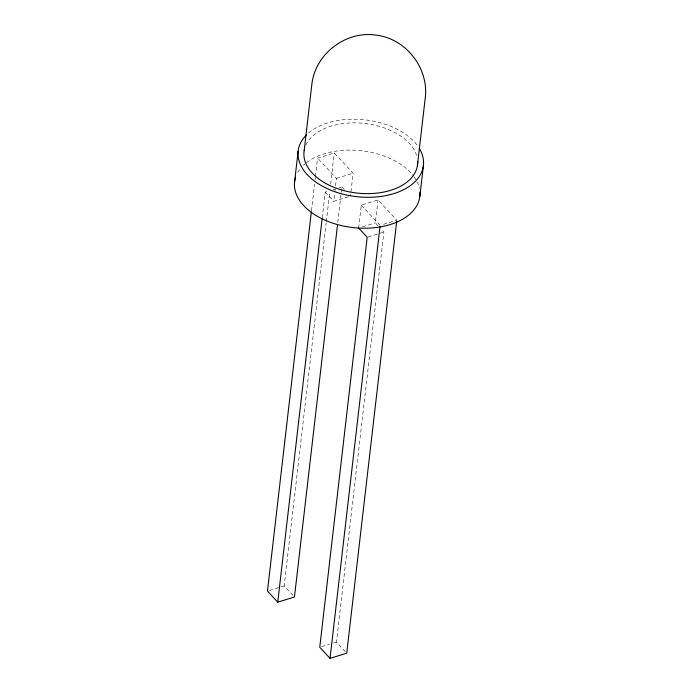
<?xml version="1.0" encoding="UTF-8"?>
<svg xmlns="http://www.w3.org/2000/svg" width="693" height="693" viewBox="0 0 693 693"><rect width="100%" height="100%" fill="white"/><g stroke="black" fill="none" stroke-linecap="round" stroke-linejoin="round"><path stroke-width="0.52" stroke-dasharray="3.46 2.6" d="M311.469 210.767L314.579 183.914M315.072 179.608L315.324 177.46M315.445 176.386L317.559 158.125L334.26 152.962L353.118 173.233L350.467 196.154M322.219 217.879L325.199 192.117L328.144 191.207M292.992 595.417L284.165 585.931L326.186 222.799M326.308 221.725L329.79 191.64M330.656 184.121L334.26 152.962M348.501 196.76L333.766 201.316L334.728 192.983M334.849 191.935L336.417 178.387L317.559 158.125M337.803 222.375L341.9 186.954L338.955 187.864M358.627 228.04L361.287 205.119L377.988 199.956L396.846 220.218L381.124 225.078M378.187 225.953L375.337 222.886L377.988 199.956M345.279 651.611L336.451 642.125L383.896 232.086L381.046 229.019M336.417 178.387L353.118 173.233M333.064 189.683L335.022 189.076M362.56 226.828L375.337 222.886M368.174 236.945L383.896 232.086M269.43 590.488L284.165 585.931M321.717 646.682L329.573 644.256M333.506 643.035L336.451 642.125M361.287 205.119L380.136 225.381M341.9 186.954L344.759 190.021M325.199 192.117L333.766 201.316M297.739 172.462A63.037 38.635 6.6 0 1 300.875 167.992M303.508 165.211A63.037 38.635 6.6 0 1 304.972 163.886M306.54 162.612A63.037 38.635 6.6 0 1 413.487 176.031M414.076 176.836A63.037 38.635 6.6 0 1 416.632 180.942M417.065 181.774A63.037 38.635 6.6 0 1 419.326 188.037M308.55 132.961A63.037 38.635 6.6 0 1 366.199 119.984A63.037 38.635 6.6 0 1 418.226 146.717M305.786 145.279A57.129 35.014 6.6 0 1 363.617 123.337A57.129 35.014 6.6 0 1 416.952 156.696"/><path stroke-width="1.04" d="M294.551 182.164L298.129 151.239M304.184 150.589L311.876 84.096C315.341 53.742 345.989 30.475 376.126 35.135C406.505 38.591 429.712 69.248 425.069 99.411L417.377 165.904M311.348 211.841L267.463 591.094L277.754 602.156L294.456 596.994L337.552 224.523M277.754 602.156L322.098 218.953M396.717 221.292L346.743 653.187L330.041 658.35L380.015 226.455M419.854 196.18L423.432 165.255M358.627 228.04L367.195 237.249L319.75 647.288L330.041 658.35M419.932 192.126A63.037 38.635 6.6 0 1 352.33 227.503A63.037 38.635 6.6 0 1 295.616 177.209M419.274 148.363A63.037 38.635 6.6 0 1 356.037 196.595A63.037 38.635 6.6 0 1 306.384 134.962M417.654 161.322A57.129 35.014 6.6 0 1 357.198 193.078A57.129 35.014 6.6 0 1 304.565 148.796"/></g></svg>
